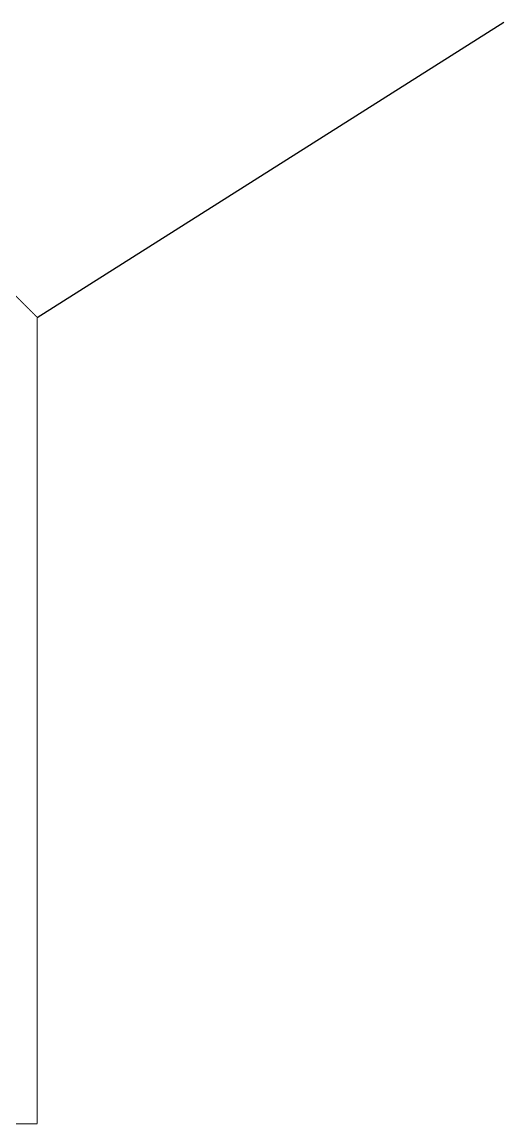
# Model space of a CAD drawing. Extents: x 290727 to 13733020, y 1731457 to 3643100.
# Drawn here: x 746276 to 821413, y 1739835 to 1911775 of the extents above; entities that cross this region are included whole.
import ezdxf

# ---------------------------------------------------------------- set-up
doc = ezdxf.new("R2010")
doc.units = 0
doc.header["$LTSCALE"] = 10
doc.linetypes.add('ACAD_ISO05W100', pattern=[33, 24, -3, 0, -3, 0, -3])
doc.layers.add('DIM_MODI', color=6, linetype='CONTINUOUS', plot=False)
doc.layers.add('作业图', color=4, linetype='CONTINUOUS')
doc.layers.add('文字', color=4, linetype='CONTINUOUS')
doc.layers.add('用地红线', color=1, linetype='CONTINUOUS', lineweight=13)

# ---------------------------------------------------------------- blocks, each defined once
blk = doc.blocks.new('A$C26CF02E8')
at = {"layer": '用地红线', "color": 1, "linetype": 'ACAD_ISO05W100', "ltscale": 0.1}
blk.add_lwpolyline([(15026, 140864), (243102, 140866), (258103, 125865), (258104, 39), (205527, 36), (8170, 25), (26, 25), (26, 10201), (25, 125862)], close=True, dxfattribs=at)
blk = doc.blocks.new('车库建筑作业图')
at = {"layer": 'DIM_MODI', "linetype": 'Continuous'}
blk.add_line((748651, 2251430), (821413, 2297531), dxfattribs=at)
blk.add_line((748651, 2251430), (821413, 2297531), dxfattribs=at)
at = {"layer": '用地红线', "color": 1, "linetype": 'ACAD_ISO05W100', "ltscale": 0.1}
blk.add_lwpolyline([(505574, 2266429), (733650, 2266431), (748651, 2251430), (748652, 2125604), (696075, 2125601), (498718, 2125590), (490574, 2125590), (490574, 2135766), (490573, 2251427)], close=True, dxfattribs=at)
at = {"layer": '文字', "linetype": 'Continuous'}
blk.add_blockref('A$C26CF02E8', (490548, 2125565), dxfattribs=at)

msp = doc.modelspace()

# ---------------------------------------------------------------- block references
at = {"layer": '作业图', "linetype": 'Continuous'}
msp.add_blockref('车库建筑作业图', (0, -385756), dxfattribs=at)

doc.saveas('drawing.dxf')
